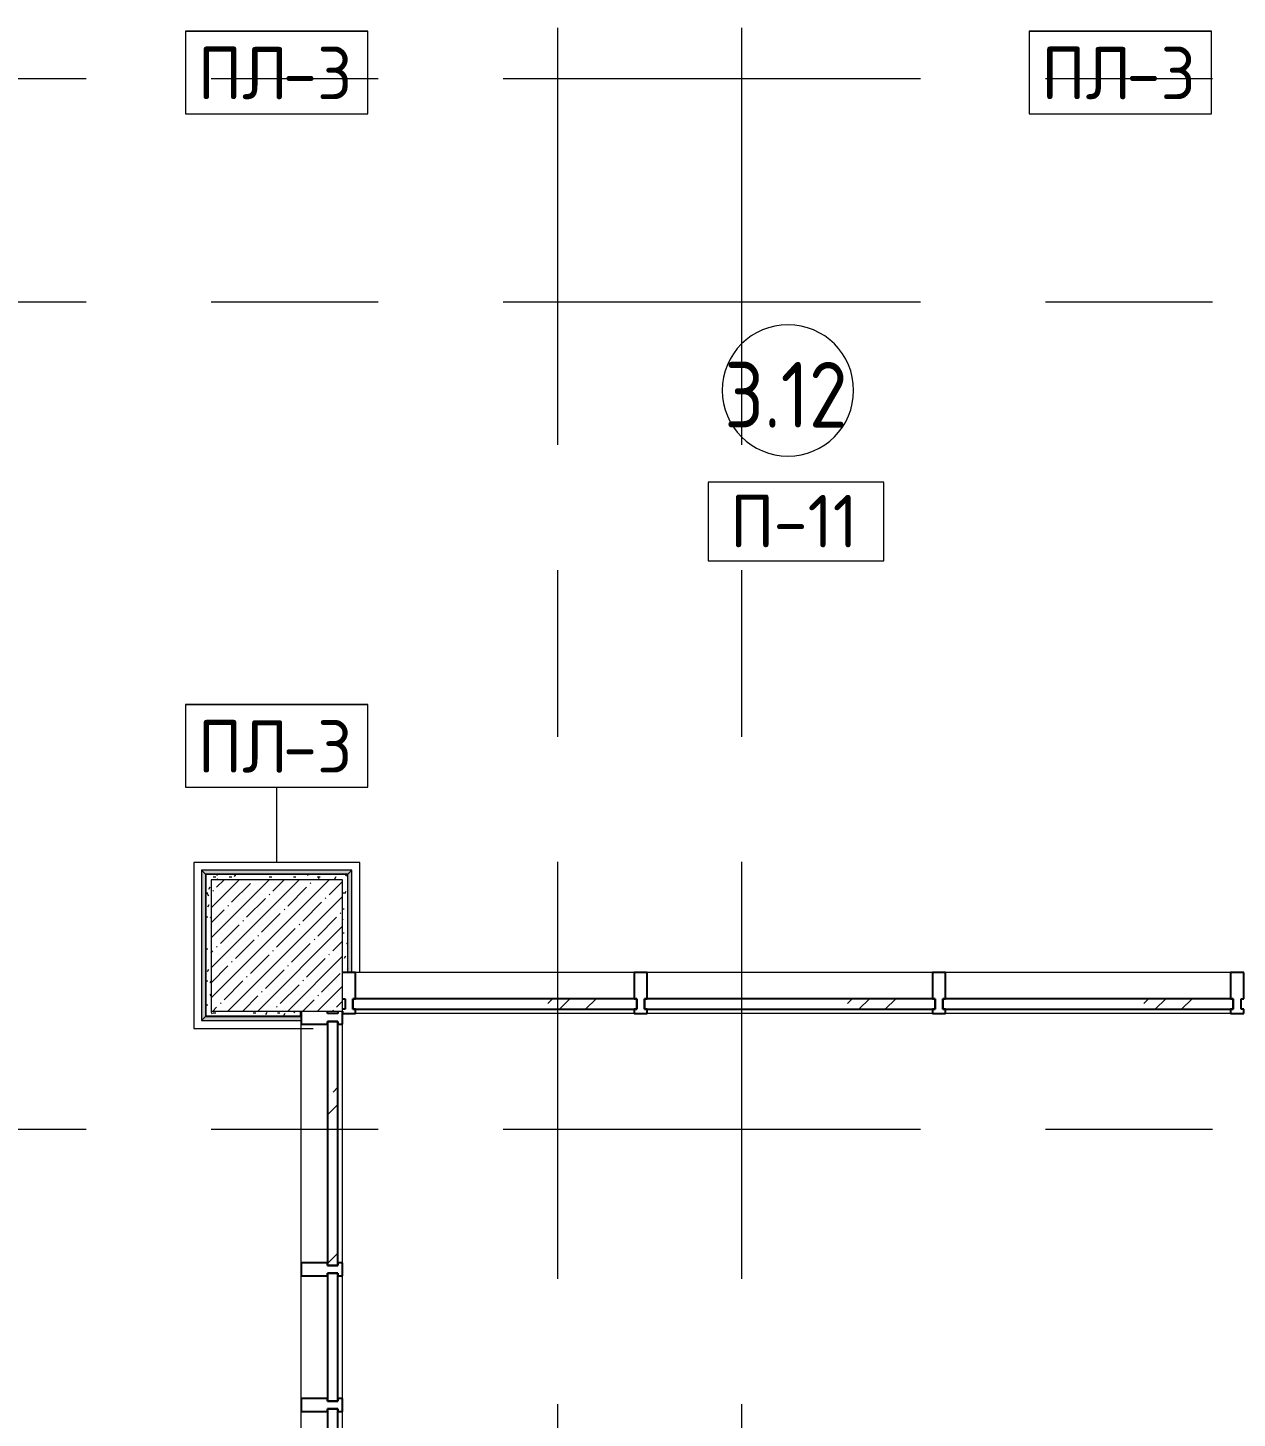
# Model space of a CAD drawing. Header units: millimetres. Extents: x 35316 to 242799, y -8553 to 29000.
# Drawn here: x 72843 to 77445, y 17050 to 22343 of the extents above; entities that cross this region are included whole.
import ezdxf

# ---------------------------------------------------------------- set-up
doc = ezdxf.new("R2010")
doc.units = ezdxf.units.MM
doc.linetypes.add('Осевая', pattern=[3175, 635, -476.25, 1587.5, -476.25])
for name, color, linetype, lineweight in [('A-AREA-IDEN', 7, 'Continuous', 9), ('A-FLOR-IDEN', 7, 'Continuous', 9), ('A-GENM-IDEN', 7, 'Continuous', 9), ('A-GLAZ-CURT', 7, 'Continuous', 9), ('A-GLAZ-CURT-1', 7, 'Continuous', 25), ('A-GLAZ-CWMG', 7, 'Continuous', 9), ('A-GLAZ-CWMG-1', 7, 'Continuous', 25), ('S-COLS', 7, 'Continuous', 9), ('Оси-2', 7, 'Осевая', 9)]:
    doc.layers.add(name, color=color, linetype=linetype, lineweight=lineweight)
for name, color, linetype, lineweight, true_color in [('A-GENM-1', 7, 'Continuous', 9, 0x004000), ('A-WALL-1', 9, 'Continuous', 9, 0x808080), ('A-WALL-FNSH-1', 9, 'Continuous', 9, 0x808080), ('I-WALL-2', 9, 'Continuous', 9, 0x808080), ('S-COLS-1', 9, 'Continuous', 9, 0x808080)]:
    doc.layers.add(name, color=color, linetype=linetype, lineweight=lineweight, true_color=true_color)
doc.styles.add('GOST Common', font='GOST_Common.ttf', dxfattribs={"width": 0.9, "height": 250})
doc.styles.add('GOST Common_1', font='GOST_Common.ttf', dxfattribs={"height": 200})
pattern_1 = [(0, (0, 0), (121.92, 30.48), [10.058, -81.382, 10.058, -81.382, -487.68]), (0, (0, 0), (121.92, 30.48), [-182.88, 10.058, -172.822, 10.058, -81.382, -213.36]), (0, (0, 0), (121.92, 30.48), [-457.2, 10.058, -50.902, 10.058, -142.342]), (120, (45.72, 15.24), (-87.356454, 90.345817), [10.058, -81.382, 10.058, -81.382, -487.68]), (120, (45.72, 15.24), (-87.356454, 90.345817), [-182.88, 10.058, -172.822, 10.058, -81.382, -213.36]), (120, (45.72, 15.24), (-87.356454, 90.345817), [-457.2, 10.058, -50.902, 10.058, -142.342]), (240, (60.96, 76.2), (-34.563546, -120.825817), [10.058, -81.382, 10.058, -81.382, -487.68]), (240, (60.96, 76.2), (-34.563546, -120.825817), [-182.88, 10.058, -172.822, 10.058, -81.382, -213.36]), (240, (60.96, 76.2), (-34.563546, -120.825817), [-457.2, 10.058, -50.902, 10.058, -142.342])]

# ---------------------------------------------------------------- blocks, each defined once
blk = doc.blocks.new('Системная панель - Стекло - 40мм-23562586-План раскладки напольных покрытий 3 этажа в осях 12-23')
at = {"layer": 'A-GLAZ-CURT'}
h = blk.add_hatch(dxfattribs=at)
h.set_pattern_fill('FP_41', color=256, style=0, pattern_type=2)
h.set_pattern_definition([(135, (17995.83, -74123), (-282.8427, -282.8427), [200, -600]), (135, (18095.83, -74323), (-282.8427, -282.8427), [600, -200]), (135, (18195.83, -73923), (-282.8427, -282.8427), [200, -600])])
h.paths.add_polyline_path([(464.2, 0), (-464.2, 0), (-464.2, -40), (464.2, -40)])
at = {"layer": 'A-GLAZ-CURT-1'}
for p, q in [((464.2, 0), (-464.2, 0)), ((-464.2, 0), (-464.2, -40)), ((464.2, -40), (464.2, 0)), ((-464.2, -40), (464.2, -40))]:
    blk.add_line(p, q, dxfattribs=at)
blk = doc.blocks.new('Системная панель - Стекло - 40мм-24234994-План раскладки напольных покрытий 3 этажа в осях 12-23')
at = {"layer": 'A-GLAZ-CURT-1'}
for p, q in [((243.3, 0), (-243.3, 0)), ((-243.3, 0), (-243.3, -40)), ((243.3, -40), (243.3, 0)), ((-243.3, -40), (243.3, -40))]:
    blk.add_line(p, q, dxfattribs=at)
blk = doc.blocks.new('Прямоугольный импост - Импост структурный с накладкой - 160мм Темный-31239176-План раскладки напольных покрытий 3 этажа в осях 12-23')
at = {"layer": 'A-GLAZ-CWMG'}
for p, q in [((73883, 17641.7), (73883, 18550)), ((74040, 17641.7), (74040, 18550))]:
    blk.add_line(p, q, dxfattribs=at)
blk = doc.blocks.new('Прямоугольный импост - Импост структурный с накладкой - 160мм Темный-31239177-План раскладки напольных покрытий 3 этажа в осях 12-23')
at = {"layer": 'A-GLAZ-CWMG'}
for p, q in [((73883, 17125), (73883, 17591.7)), ((74040, 17125), (74040, 17591.7))]:
    blk.add_line(p, q, dxfattribs=at)
blk = doc.blocks.new('Прямоугольный импост - Импост структурный с накладкой - 160мм Темный-31239205-План раскладки напольных покрытий 3 этажа в осях 12-23')
at = {"layer": 'A-GLAZ-CWMG-1'}
for p, q in [((0, 140), (-50, 140)), ((-50, 140), (-50, 40)), ((-50, 40), (-40, 40)), ((-40, 0), (-50, 0)), ((-50, 0), (-50, -17)), ((-40, 40), (-40, 0)), ((-10, 0), (-10, 40)), ((-10, 40), (0, 40)), ((0, 0), (-10, 0)), ((-50, -17), (0, -17))]:
    blk.add_line(p, q, dxfattribs=at)
blk = doc.blocks.new('Прямоугольный импост - Импост структурный с накладкой - 160мм Темный-31239180-План раскладки напольных покрытий 3 этажа в осях 12-23')
at = {"layer": 'A-GLAZ-CWMG-1'}
for p, q in [((-25, 40), (-25, 140)), ((-25, 140), (25, 140)), ((25, 140), (25, 40)), ((-15, 40), (-25, 40)), ((-25, -17), (-25, 0)), ((-25, 0), (-15, 0)), ((-15, 0), (-15, 40)), ((15, 40), (15, 0)), ((25, 40), (15, 40)), ((15, 0), (25, 0)), ((25, 0), (25, -17)), ((25, -17), (-25, -17))]:
    blk.add_line(p, q, dxfattribs=at)
blk = doc.blocks.new('BSC_Колонна _Прямоугольная - 500х500-V35-План раскладки напольных покрытий 3 этажа в осях 12-23')
at = {"layer": 'S-COLS'}
h = blk.add_hatch(dxfattribs=at)
h.set_pattern_fill('FP_45', color=256, style=0, pattern_type=2)
h.set_pattern_definition([(45, (-73790, -18850), (-57.02463, 57.02463), []), (45, (-73732.975, -18850), (-57.02463, 57.02463), [100.806, -20.161, 3.353, -16.808])])
h.paths.add_polyline_path([(-67.4, -250), (250, -250), (250, 250), (-250, 250), (-250, -250)])
at = {"layer": 'S-COLS-1'}
for p, q in [((250, 250), (-250, 250)), ((-250, 250), (-250, -250)), ((250, -250), (250, 250)), ((-250, -250), (250, -250))]:
    blk.add_line(p, q, dxfattribs=at)
blk = doc.blocks.new('Системная панель - Стекло - 40мм-24234969-План раскладки напольных покрытий 3 этажа в осях 12-23')
at = {"layer": 'A-GLAZ-CURT'}
h = blk.add_hatch(dxfattribs=at)
h.set_pattern_fill('FP_49', color=256, style=0, pattern_type=2)
h.set_pattern_definition([(45, (-74720, -18507), (-282.8427, 282.8427), [200, -600]), (45, (-74920, -18607), (-282.8427, 282.8427), [600, -200]), (45, (-74520, -18707), (-282.8427, 282.8427), [200, -600])])
h.paths.add_polyline_path([(-159.2, 0), (540, 0), (540, 40), (-540, 40), (-540, 0)])
at = {"layer": 'A-GLAZ-CURT-1'}
for p, q in [((540, 40), (-540, 40)), ((-540, 40), (-540, 0)), ((-540, 0), (540, 0)), ((540, 0), (540, 40))]:
    blk.add_line(p, q, dxfattribs=at)
blk = doc.blocks.new('Прямоугольный импост - Импост структурный с накладкой - 160мм-23562401-План раскладки напольных покрытий 3 этажа в осях 12-23')
at = {"layer": 'A-GLAZ-CWMG'}
for p, q in [((75150, 18747), (74090, 18747)), ((75150, 18590), (74090, 18590))]:
    blk.add_line(p, q, dxfattribs=at)
blk = doc.blocks.new('Прямоугольный импост - Импост структурный с накладкой - 160мм-23618923-План раскладки напольных покрытий 3 этажа в осях 12-23')
at = {"layer": 'A-GLAZ-CWMG-1'}
for p, q in [((0, 17), (-50, 17)), ((-50, 17), (-50, 0)), ((-50, 0), (-40, 0)), ((-40, 0), (-40, -40)), ((-10, -40), (-10, 0)), ((-10, 0), (0, 0)), ((0, 7), (0, 17)), ((-40, -40), (-50, -40)), ((-50, -40), (-50, -140)), ((0, -40), (-10, -40)), ((-50, -140), (0, -140))]:
    blk.add_line(p, q, dxfattribs=at)
blk = doc.blocks.new('Системная панель - Стекло - 40мм-24234970-План раскладки напольных покрытий 3 этажа в осях 12-23')
at = {"layer": 'A-GLAZ-CURT'}
h = blk.add_hatch(dxfattribs=at)
h.set_pattern_fill('FP_50', color=256, style=0, pattern_type=2)
h.set_pattern_definition([(45, (-76977.5, -18507), (-282.8427, 282.8427), [200, -600]), (45, (-77177.5, -18607), (-282.8427, 282.8427), [600, -200]), (45, (-76777.5, -18707), (-282.8427, 282.8427), [200, -600])])
h.paths.add_polyline_path([(-552.5, 0), (552.5, 0), (552.5, 40), (-552.5, 40)])
at = {"layer": 'A-GLAZ-CURT-1'}
for p, q in [((552.5, 40), (-552.5, 40)), ((-552.5, 40), (-552.5, 0)), ((-552.5, 0), (552.5, 0)), ((552.5, 0), (552.5, 40))]:
    blk.add_line(p, q, dxfattribs=at)
blk = doc.blocks.new('Прямоугольный импост - Импост структурный с накладкой - 160мм-23562410-План раскладки напольных покрытий 3 этажа в осях 12-23')
at = {"layer": 'A-GLAZ-CWMG'}
for p, q in [((77420, 18747), (76335, 18747)), ((77420, 18590), (76335, 18590))]:
    blk.add_line(p, q, dxfattribs=at)
blk = doc.blocks.new('Прямоугольный импост - Импост структурный с накладкой - 160мм-23618920-План раскладки напольных покрытий 3 этажа в осях 12-23')
at = {"layer": 'A-GLAZ-CWMG-1'}
for p, q in [((-25, 0), (-25, 17)), ((-25, 17), (25, 17)), ((-15, 0), (-25, 0)), ((-15, -40), (-15, 0)), ((25, 0), (15, 0)), ((15, 0), (15, -40)), ((25, 17), (25, 0)), ((-25, -140), (-25, -40)), ((-25, -40), (-15, -40)), ((15, -40), (25, -40)), ((25, -40), (25, -140)), ((25, -140), (-25, -140))]:
    blk.add_line(p, q, dxfattribs=at)
blk = doc.blocks.new('Системная панель - Стекло - 40мм-V46-План раскладки напольных покрытий 3 этажа в осях 12-23')
at = {"layer": 'A-GLAZ-CURT'}
h = blk.add_hatch(dxfattribs=at)
h.set_pattern_fill('FP_64', color=256, style=0, pattern_type=2)
h.set_pattern_definition([(45, (-75842.5, -18507), (-282.8427, 282.8427), [200, -600]), (45, (-76042.5, -18607), (-282.8427, 282.8427), [600, -200]), (45, (-75642.5, -18707), (-282.8427, 282.8427), [200, -600])])
h.paths.add_polyline_path([(-552.5, 0), (552.5, 0), (552.5, 40), (-552.5, 40)])
at = {"layer": 'A-GLAZ-CURT-1'}
for p, q in [((552.5, 40), (-552.5, 40)), ((-552.5, 40), (-552.5, 0)), ((-552.5, 0), (552.5, 0)), ((552.5, 0), (552.5, 40))]:
    blk.add_line(p, q, dxfattribs=at)
blk = doc.blocks.new('Системная панель - Стекло - 40мм-24234995-План раскладки напольных покрытий 3 этажа в осях 12-23')
at = {"layer": 'A-GLAZ-CURT'}
h = blk.add_hatch(dxfattribs=at)
h.set_pattern_fill('FP_69', color=256, style=0, pattern_type=2)
h.set_pattern_definition([(135, (16766.67, -74123), (-282.8427, -282.8427), [200, -600]), (135, (16866.67, -74323), (-282.8427, -282.8427), [600, -200]), (135, (16966.67, -73923), (-282.8427, -282.8427), [200, -600])])
h.paths.add_polyline_path([(218.3, -40), (218.3, 0), (-218.3, 0), (-218.3, -40), (-169.4, -40)])
at = {"layer": 'A-GLAZ-CURT-1'}
for p, q in [((218.3, 0), (-218.3, 0)), ((-218.3, 0), (-218.3, -40)), ((218.3, -40), (218.3, 0)), ((-218.3, -40), (218.3, -40))]:
    blk.add_line(p, q, dxfattribs=at)
blk = doc.blocks.new('Прямоугольный импост - Импост структурный с накладкой - 160мм Темный-31239183-План раскладки напольных покрытий 3 этажа в осях 12-23')
at = {"layer": 'A-GLAZ-CWMG'}
for p, q in [((73883, 16658.3), (73883, 17075)), ((74040, 16658.3), (74040, 17075))]:
    blk.add_line(p, q, dxfattribs=at)
blk = doc.blocks.new('Плинтус - Плинтус темный _ст_школа_-32859004-План раскладки напольных покрытий 3 этажа в осях 12-23')
at = {"layer": 'A-GENM-1'}
blk.add_hatch(color=256, dxfattribs=at).paths.add_polyline_path([(-15, -15), (557, -15), (542, 0), (0, 0)])
for p, q in [((-45, -45), (587, -45)), ((0, 0), (-15, -15)), ((-15, -15), (557, -15)), ((0, 0), (542, 0)), ((557, -15), (542, 0))]:
    blk.add_line(p, q, dxfattribs=at)
blk = doc.blocks.new('Плинтус - Плинтус темный _ст_школа_-32864509-План раскладки напольных покрытий 3 этажа в осях 12-23')
at = {"layer": 'A-GENM-1'}
blk.add_hatch(color=256, dxfattribs=at).paths.add_polyline_path([(203.6, -15), (364, -15), (364, 0), (0, 0), (-15, -15)])
for p, q in [((-45, -45), (409, -45)), ((0, 0), (-15, -15)), ((-15, -15), (364, -15)), ((0, 0), (364, 0))]:
    blk.add_line(p, q, dxfattribs=at)
blk = doc.blocks.new('Плинтус - Плинтус темный _ст_школа_-32864426-План раскладки напольных покрытий 3 этажа в осях 12-23')
at = {"layer": 'A-GENM-1'}
blk.add_hatch(color=256, dxfattribs=at).paths.add_polyline_path([(0, 0), (0, -15), (389, -15), (374, 0)])
for p, q in [((0, 0), (374, 0)), ((0, -15), (389, -15)), ((0, -45), (419, -45)), ((389, -15), (374, 0))]:
    blk.add_line(p, q, dxfattribs=at)
blk = doc.blocks.new('Марка_Помещения - Номер-25198446-План раскладки напольных покрытий 3 этажа в осях 12-23')
at = {"layer": 'A-AREA-IDEN'}
for start, end in [(360, 180), (180, 360)]:
    blk.add_arc((0, 0), 2.5, start, end, dxfattribs=at)
blk = doc.blocks.new('М_перекрытий_ЭП - Типоразмер-25383776-План раскладки напольных покрытий 3 этажа в осях 12-23')
at = {"layer": 'A-FLOR-IDEN'}
for p, q in [((3.352, 1.578), (-3.336, 1.578)), ((-3.336, 1.578), (-3.336, -1.406)), ((3.352, -1.406), (3.352, 1.578)), ((-3.336, -1.406), (3.352, -1.406))]:
    blk.add_line(p, q, dxfattribs=at)
blk = doc.blocks.new('Mark Reiling - Mark Reiling-26174330-План раскладки напольных покрытий 3 этажа в осях 12-23')
at = {"layer": 'A-GENM-IDEN'}
for p, q in [((-3.47, 1.49), (-3.47, -1.663)), ((-3.47, 1.49), (3.47, 1.49)), ((3.47, 1.49), (-3.47, 1.49)), ((-3.47, 1.49), (-3.47, -1.663)), ((3.47, -1.663), (3.47, 1.49)), ((3.47, -1.663), (3.47, 1.49)), ((-3.47, -1.663), (3.47, -1.663)), ((-3.47, -1.663), (3.47, -1.663))]:
    blk.add_line(p, q, dxfattribs=at)

msp = doc.modelspace()

# ---------------------------------------------------------------- hatches: boundary and pattern name
at = {"layer": 'I-WALL-2'}
h = msp.add_hatch(dxfattribs=at)
h.set_pattern_fill('FP_70', color=256, style=0, pattern_type=2)
h.set_pattern_definition(pattern_1)
h.paths.add_polyline_path([(73520, 19100), (74040, 19100), (74040, 19120), (73520, 19120)])
h = msp.add_hatch(dxfattribs=at)
h.set_pattern_fill('FP_70', color=256, style=0, pattern_type=2)
h.set_pattern_definition(pattern_1)
h.paths.add_polyline_path([(74060, 18747), (74060, 19120), (74040, 19120), (74040, 18747)])
h = msp.add_hatch(dxfattribs=at)
h.set_pattern_fill('FP_70', color=256, style=0, pattern_type=2)
h.set_pattern_definition(pattern_1)
h.paths.add_polyline_path([(73540, 18580), (73540, 19100), (73520, 19100), (73520, 18580)])
h = msp.add_hatch(dxfattribs=at)
h.set_pattern_fill('FP_70', color=256, style=0, pattern_type=2)
h.set_pattern_definition(pattern_1)
h.paths.add_polyline_path([(73722.6, 18580), (73880, 18580), (73880, 18600), (73540, 18600), (73540, 18580)])

# ---------------------------------------------------------------- linework, layer by layer
at = {"layer": 'A-GENM-IDEN'}
msp.add_line((73790, 19166), (73790, 19447.8), dxfattribs=at)
at = {"layer": 'A-WALL-1'}
for p, q in [((74060, 19120), (73520, 19120)), ((73520, 19120), (73520, 18580)), ((74060, 18747), (74060, 19120)), ((74040, 18747), (74060, 18747)), ((73880, 18580), (73880, 18600))]:
    msp.add_line(p, q, dxfattribs=at)
at = {"layer": 'A-WALL-FNSH-1'}
for p, q in [((74061, 19121), (73519, 19121)), ((73519, 19121), (73519, 18579)), ((74061, 18747), (74061, 19121)), ((74060, 18747), (74061, 18747)), ((73519, 18579), (73885, 18579)), ((73885, 18580), (73520, 18580)), ((73885, 18579), (73885, 18580))]:
    msp.add_line(p, q, dxfattribs=at)
at = {"layer": 'Оси-2'}
for p, q in [((75560, 593.7), (75560, 25078.1)), ((74860, 593.7), (74860, 24898.1)), ((38615.9, 22150), (82179.5, 22150)), ((38615.9, 21300), (82179.5, 21300)), ((38615.9, 18150), (82179.5, 18150))]:
    msp.add_line(p, q, dxfattribs=at)

# ---------------------------------------------------------------- block references
at = {"layer": 'A-AREA-IDEN', "xscale": 99.99999999999993, "yscale": 99.99999999999993, "zscale": 99.99999999999993}
msp.add_blockref('Марка_Помещения - Номер-25198446-План раскладки напольных покрытий 3 этажа в осях 12-23', (75735.4, 20962.5), dxfattribs=at)
at = {"layer": 'A-FLOR-IDEN', "xscale": 99.99999999999993, "yscale": 99.99999999999993, "zscale": 99.99999999999993}
msp.add_blockref('М_перекрытий_ЭП - Типоразмер-25383776-План раскладки напольных покрытий 3 этажа в осях 12-23', (75765.6, 20455), dxfattribs=at)
at = {"layer": 'A-GENM-1'}
for name, p, rotation in [('Плинтус - Плинтус темный _ст_школа_-32859004-План раскладки напольных покрытий 3 этажа в осях 12-23', (73519, 19121), 270), ('Плинтус - Плинтус темный _ст_школа_-32859004-План раскладки напольных покрытий 3 этажа в осях 12-23', (74061, 19121), 180), ('Плинтус - Плинтус темный _ст_школа_-32864426-План раскладки напольных покрытий 3 этажа в осях 12-23', (74061, 18747), 90)]:
    msp.add_blockref(name, p, dxfattribs=dict(at, rotation=rotation))
msp.add_blockref('Плинтус - Плинтус темный _ст_школа_-32864509-План раскладки напольных покрытий 3 этажа в осях 12-23', (73519, 18579), dxfattribs=at)
at = {"layer": 'A-GENM-IDEN', "xscale": 99.99999999999993, "yscale": 99.99999999999993, "zscale": 99.99999999999993}
for p in [(73790, 22181.7), (77000, 22181.7), (73790, 19618.3)]:
    msp.add_blockref('Mark Reiling - Mark Reiling-26174330-План раскладки напольных покрытий 3 этажа в осях 12-23', p, dxfattribs=at)
at = {"layer": 'A-GLAZ-CURT'}
for name, p in [('Системная панель - Стекло - 40мм-24234969-План раскладки напольных покрытий 3 этажа в осях 12-23', (74620, 18607)), ('Системная панель - Стекло - 40мм-V46-План раскладки напольных покрытий 3 этажа в осях 12-23', (75742.5, 18607)), ('Системная панель - Стекло - 40мм-24234970-План раскладки напольных покрытий 3 этажа в осях 12-23', (76877.5, 18607))]:
    msp.add_blockref(name, p, dxfattribs=at)
at = {"layer": 'A-GLAZ-CURT', "rotation": 269.9999999999998}
for name, p in [('Системная панель - Стекло - 40мм-23562586-План раскладки напольных покрытий 3 этажа в осях 12-23', (74023, 18095.8)), ('Системная панель - Стекло - 40мм-24234994-План раскладки напольных покрытий 3 этажа в осях 12-23', (74023, 17358.3)), ('Системная панель - Стекло - 40мм-24234995-План раскладки напольных покрытий 3 этажа в осях 12-23', (74023, 16866.7))]:
    msp.add_blockref(name, p, dxfattribs=at)
at = {"layer": 'A-GLAZ-CWMG'}
for name, p, rotation in [('Прямоугольный импост - Импост структурный с накладкой - 160мм-23618923-План раскладки напольных покрытий 3 этажа в осях 12-23', (74040, 18607), 180), ('Прямоугольный импост - Импост структурный с накладкой - 160мм Темный-31239205-План раскладки напольных покрытий 3 этажа в осях 12-23', (74023, 18600), 89.99999999999984)]:
    msp.add_blockref(name, p, dxfattribs=dict(at, rotation=rotation))
for name, p in [('Прямоугольный импост - Импост структурный с накладкой - 160мм-23562401-План раскладки напольных покрытий 3 этажа в осях 12-23', (0, 0)), ('Прямоугольный импост - Импост структурный с накладкой - 160мм-23562410-План раскладки напольных покрытий 3 этажа в осях 12-23', (-1135, 0)), ('Прямоугольный импост - Импост структурный с накладкой - 160мм-23562410-План раскладки напольных покрытий 3 этажа в осях 12-23', (0, 0)), ('Прямоугольный импост - Импост структурный с накладкой - 160мм Темный-31239176-План раскладки напольных покрытий 3 этажа в осях 12-23', (0, 0)), ('Прямоугольный импост - Импост структурный с накладкой - 160мм Темный-31239177-План раскладки напольных покрытий 3 этажа в осях 12-23', (0, 0)), ('Прямоугольный импост - Импост структурный с накладкой - 160мм Темный-31239183-План раскладки напольных покрытий 3 этажа в осях 12-23', (0, 0))]:
    msp.add_blockref(name, p, dxfattribs=at)
at = {"layer": 'A-GLAZ-CWMG', "extrusion": (0, 0, -1)}
for name, p, rotation in [('Прямоугольный импост - Импост структурный с накладкой - 160мм-23618920-План раскладки напольных покрытий 3 этажа в осях 12-23', (-75175, 18607), 180), ('Прямоугольный импост - Импост структурный с накладкой - 160мм-23618920-План раскладки напольных покрытий 3 этажа в осях 12-23', (-76310, 18607), 180), ('Прямоугольный импост - Импост структурный с накладкой - 160мм-23618920-План раскладки напольных покрытий 3 этажа в осях 12-23', (-77445, 18607), 180), ('Прямоугольный импост - Импост структурный с накладкой - 160мм Темный-31239180-План раскладки напольных покрытий 3 этажа в осях 12-23', (-74023, 17616.7), 270.0000000000002), ('Прямоугольный импост - Импост структурный с накладкой - 160мм Темный-31239180-План раскладки напольных покрытий 3 этажа в осях 12-23', (-74023, 17100), 270.0000000000002)]:
    msp.add_blockref(name, p, dxfattribs=dict(at, rotation=rotation))
at = {"layer": 'S-COLS'}
msp.add_blockref('BSC_Колонна _Прямоугольная - 500х500-V35-План раскладки напольных покрытий 3 этажа в осях 12-23', (73790, 18850), dxfattribs=at)

# ---------------------------------------------------------------- texts
at = {"layer": 'A-AREA-IDEN', "insert": (75493.5, 21071), "char_height": 250, "width": 606.076, "attachment_point": 1, "style": 'GOST Common'}
msp.add_mtext('3.12', dxfattribs=at)
at = {"layer": 'A-FLOR-IDEN', "char_height": 200, "attachment_point": 1, "style": 'GOST Common_1'}
for s, insert, width in [('\\fGOST Common|b0|i0|c204|p34|;П', (75515, 20564.8), 200.422), ('-11', (75680.3, 20564.8), 416.877)]:
    msp.add_mtext(s, dxfattribs=dict(at, insert=insert, width=width))
at = {"layer": 'A-GENM-IDEN', "char_height": 200, "attachment_point": 1, "style": 'GOST Common_1'}
for s, insert, width in [('ПЛ', (73489.4, 22270.8), 392.827), ('-3', (73813.5, 22270.8), 344.726), ('ПЛ', (76699.4, 22270.8), 392.827), ('-3', (77023.5, 22270.8), 344.726), ('ПЛ', (73489.4, 19707.4), 392.827), ('-3', (73813.5, 19707.4), 344.726)]:
    msp.add_mtext(s, dxfattribs=dict(at, insert=insert, width=width))

doc.saveas('drawing.dxf')
